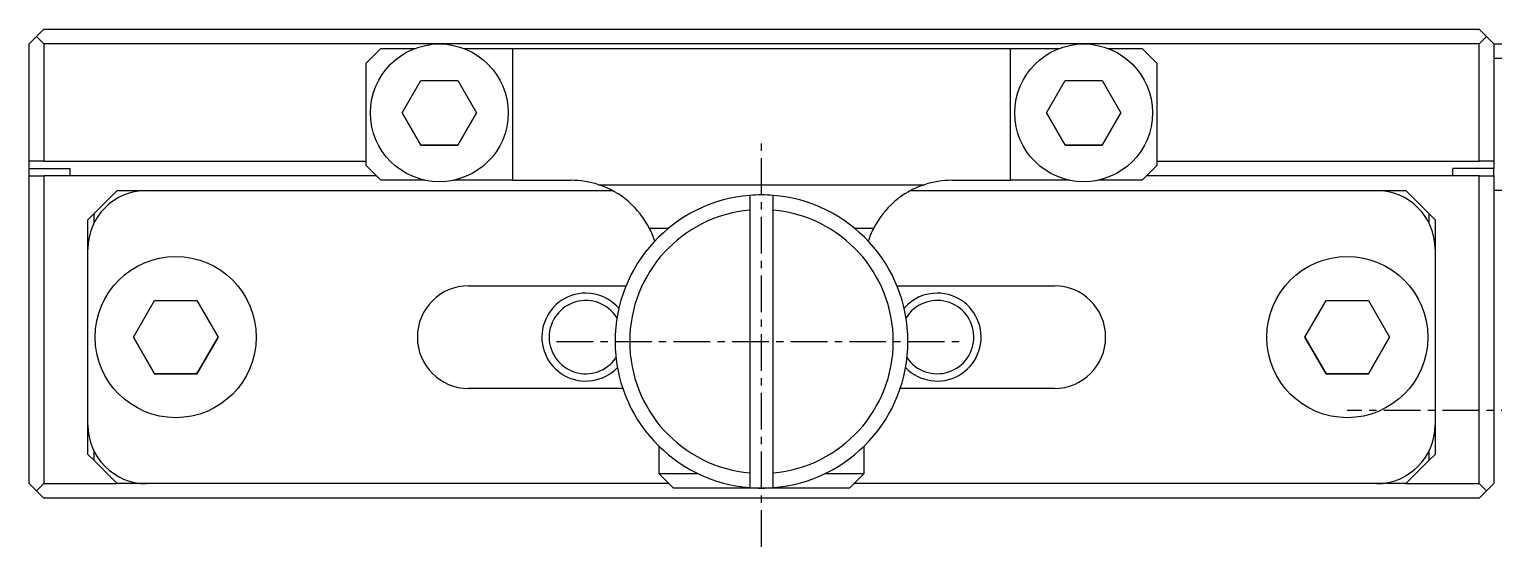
# Model space of a CAD drawing. Extents: x 10 to 366, y 10 to 236.
# Drawn here: x 97.8 to 147.8, y 218.1 to 235.8 of the extents above; entities that cross this region are included whole.
import ezdxf

# ---------------------------------------------------------------- set-up
doc = ezdxf.new("R2010")
doc.units = 0
doc.linetypes.add('CENTER', pattern=[2, 1.25, -0.25, 0.25, -0.25])
doc.layers.get('0').update_dxf_attribs({"linetype": 'CONTINUOUS'})
doc.layers.add('CENTER', color=1, linetype='CENTER')

msp = doc.modelspace()

# ---------------------------------------------------------------- linework, layer by layer
at = {"color": 7, "linetype": 'CONTINUOUS'}
for p, q in [((98.094926, 235.5), (98.344926, 235.75)), ((98.344926, 235.75), (147.344926, 235.75)), ((147.344926, 235.75), (147.594926, 235.5)), ((97.844926, 235.25), (98.094926, 235.5)), ((97.844926, 231.25), (97.844926, 235.25)), ((98.094926, 235.5), (98.344926, 235.25)), ((111.844926, 235.25), (98.344926, 235.25)), ((98.344926, 235.25), (98.344926, 231.25)), ((109.344926, 234.599999), (109.844926, 235.099999)), ((109.844926, 235.099999), (111.01879, 235.099999)), ((133.844926, 235.25), (111.844926, 235.25)), ((112.671062, 235.099999), (114.344926, 235.099999)), ((114.344926, 235.099999), (114.344926, 230.6)), ((114.344926, 235.099999), (131.344926, 235.099999)), ((131.344926, 230.6), (131.344926, 235.099999)), ((131.344926, 235.099999), (133.01879, 235.099999)), ((147.344926, 235.25), (133.844926, 235.25)), ((134.671062, 235.099999), (135.844926, 235.099999)), ((135.844926, 235.099999), (136.344926, 234.599999)), ((147.344926, 235.25), (147.594926, 235.5)), ((147.344926, 231.25), (147.344926, 235.25)), ((147.594926, 235.5), (147.844926, 235.25)), ((147.844926, 235.25), (147.844926, 231.25)), ((147.844926, 235.249999), (165.344926, 235.249999)), ((109.344926, 231.1), (109.344926, 234.599999)), ((136.344926, 234.599999), (136.344926, 231.1)), ((165.344926, 234.749999), (147.844926, 234.749999)), ((110.574755, 232.899999), (111.209841, 233.999999)), ((111.209841, 233.999999), (112.480011, 233.999999)), ((112.480011, 233.999999), (113.115097, 232.899999)), ((132.574755, 232.899999), (133.209841, 233.999999)), ((133.209841, 233.999999), (134.480011, 233.999999)), ((134.480011, 233.999999), (135.115097, 232.899999)), ((111.209841, 231.799999), (110.574755, 232.899999)), ((110.574755, 232.899999), (111.209841, 231.799999)), ((113.115097, 232.899999), (112.480011, 231.799999)), ((112.480011, 231.799999), (113.115097, 232.899999)), ((133.209841, 231.799999), (132.574755, 232.899999)), ((132.574755, 232.899999), (133.209841, 231.799999)), ((135.115097, 232.899999), (134.480011, 231.799999)), ((134.480011, 231.799999), (135.115097, 232.899999)), ((112.480011, 231.799999), (111.209841, 231.799999)), ((111.209841, 231.799999), (112.480011, 231.799999)), ((134.480011, 231.799999), (133.209841, 231.799999)), ((133.209841, 231.799999), (134.480011, 231.799999)), ((98.344926, 231.25), (97.844926, 231.25)), ((97.844926, 231), (97.844926, 231.25)), ((98.344926, 231.25), (109.344926, 231.25)), ((109.844926, 230.6), (109.344926, 231.1)), ((136.344926, 231.1), (135.844926, 230.6)), ((136.344926, 231.25), (147.344926, 231.25)), ((147.844926, 231.25), (147.344926, 231.25)), ((147.844926, 231.25), (147.844926, 231)), ((97.844926, 231), (99.244926, 231)), ((97.844926, 230.75), (97.844926, 231)), ((97.844926, 220.25), (97.844926, 230.75)), ((97.844926, 230.75), (98.344926, 230.75)), ((98.344926, 230.75), (98.344926, 220.25)), ((109.694926, 230.75), (98.344926, 230.75)), ((99.244926, 230.75), (99.244926, 231)), ((111.362743, 230.6), (109.844926, 230.6)), ((114.344926, 230.6), (112.327109, 230.6)), ((114.344926, 230.6), (116.344926, 230.6)), ((129.344926, 230.6), (131.344926, 230.6)), ((133.362743, 230.6), (131.344926, 230.6)), ((135.844926, 230.6), (134.327109, 230.6)), ((147.344926, 230.75), (135.994926, 230.75)), ((147.844926, 231), (146.444926, 231)), ((146.444926, 230.75), (146.444926, 231)), ((147.344926, 220.25), (147.344926, 230.75)), ((147.344926, 230.75), (147.844926, 230.75)), ((147.844926, 230.75), (147.844926, 231)), ((147.844926, 230.75), (147.844926, 220.25)), ((100.844926, 230.25), (100.044926, 229.449999)), ((100.844926, 230.25), (101.844926, 230.25)), ((101.844926, 230.249999), (117.750773, 230.249999)), ((117.281676, 230.45), (128.408176, 230.45)), ((122.444926, 230.083974), (122.444926, 229.582186)), ((123.244926, 229.582186), (123.244926, 230.083974)), ((127.939032, 230.249999), (143.844926, 230.249999)), ((143.844926, 230.249999), (144.844926, 230.25)), ((145.644926, 229.449999), (144.844926, 230.25)), ((162.344926, 230.25), (147.844926, 230.25)), ((122.444926, 229.582186), (122.444926, 220.617813)), ((123.244926, 220.617813), (123.244926, 229.582186)), ((99.844926, 229.25), (100.044926, 229.449999)), ((99.844926, 228.25), (99.844926, 229.25)), ((100.044926, 229.449999), (100.044926, 229.121779)), ((145.644926, 229.121779), (145.644926, 229.449999)), ((145.644926, 229.449999), (145.844926, 229.25)), ((145.844926, 229.25), (145.844926, 228.249999)), ((119.654707, 228.95), (119.024012, 228.95)), ((126.66584, 228.95), (126.035145, 228.95)), ((99.844926, 222.25), (99.844926, 228.249999)), ((145.844926, 228.249999), (145.844926, 222.25)), ((112.844926, 226.999999), (118.219994, 226.999999)), ((127.469858, 226.999999), (132.844926, 226.999999)), ((101.40155, 225.249999), (102.123238, 226.499999)), ((102.123238, 226.499999), (103.566614, 226.499999)), ((103.566614, 226.499999), (104.288302, 225.249999)), ((141.40155, 225.249999), (142.123238, 226.499999)), ((142.123238, 226.499999), (143.566614, 226.499999)), ((143.566614, 226.499999), (144.288302, 225.249999)), ((102.123238, 223.999999), (101.40155, 225.249999)), ((101.40155, 225.249999), (102.123238, 223.999999)), ((104.288302, 225.249999), (103.566614, 223.999999)), ((103.566614, 223.999999), (104.288302, 225.249999)), ((142.123238, 223.999999), (141.40155, 225.249999)), ((141.40155, 225.249999), (142.123238, 223.999999)), ((144.288302, 225.249999), (143.566614, 223.999999)), ((143.566614, 223.999999), (144.288302, 225.249999)), ((103.566614, 223.999999), (102.123238, 223.999999)), ((102.123238, 223.999999), (103.566614, 223.999999)), ((143.566614, 223.999999), (142.123238, 223.999999)), ((142.123238, 223.999999), (143.566614, 223.999999)), ((118.107838, 223.5), (112.844926, 223.5)), ((132.844926, 223.5), (127.582014, 223.5)), ((99.844926, 221.25), (99.844926, 222.25)), ((145.844926, 222.25), (145.844926, 221.25)), ((119.344926, 221.529285), (119.344926, 220.6)), ((126.344926, 220.6), (126.344926, 221.529285)), ((100.044926, 221.05), (99.844926, 221.25)), ((100.044926, 221.37822), (100.044926, 221.05)), ((100.044926, 221.05), (100.844926, 220.25)), ((144.844926, 220.25), (145.644926, 221.05)), ((145.644926, 221.05), (145.644926, 221.37822)), ((145.844926, 221.25), (145.644926, 221.05)), ((119.344926, 220.6), (120.665476, 220.6)), ((119.844926, 220.1), (119.344926, 220.6)), ((122.444926, 220.617813), (122.444926, 220.116025)), ((123.244926, 220.116025), (123.244926, 220.617813)), ((125.024375, 220.6), (126.344926, 220.6)), ((126.344926, 220.6), (125.844926, 220.1)), ((98.094926, 220), (97.844926, 220.25)), ((98.344926, 220.25), (98.094926, 220)), ((98.344926, 220.25), (100.844926, 220.25)), ((101.844926, 220.25), (100.844926, 220.25)), ((119.694926, 220.25), (101.844926, 220.25)), ((122.844926, 220.1), (119.844926, 220.1)), ((125.844926, 220.1), (122.844926, 220.1)), ((143.844926, 220.25), (125.994926, 220.25)), ((144.844926, 220.25), (143.844926, 220.25)), ((144.844926, 220.25), (147.344926, 220.25)), ((147.594926, 220), (147.344926, 220.25)), ((147.844926, 220.25), (147.594926, 220)), ((98.344926, 219.75), (98.094926, 220)), ((147.344926, 219.75), (98.344926, 219.75)), ((147.594926, 220), (147.344926, 219.75))]:
    msp.add_line(p, q, dxfattribs=at)
for centre, radius in [((111.844926, 232.899999), 2.35), ((133.844926, 232.899999), 2.35), ((102.844926, 225.249999), 2.75), ((142.844926, 225.249999), 2.75)]:
    msp.add_circle(centre, radius, dxfattribs=at)
for centre, radius, start, end in [((116.344926, 227.6), 3, 71.805128, 90), ((129.344926, 227.6), 3, 90, 108.194872), ((101.844926, 228.249999), 2, 90, 180), ((116.344922, 227.599995), 3.000005, 26.743726, 71.805086), ((122.844926, 225.099999), 5, 94.588566, 265.411434), ((122.844926, 225.099999), 5, 85.411434, 94.588566), ((122.844926, 225.099999), 5, 274.588566, 85.411434), ((129.344926, 227.6), 3, 108.194872, 153.256316), ((143.844926, 228.249999), 2, 0, 90), ((122.844926, 225.099999), 4.5, 95.099689, 264.900311), ((122.844926, 225.099999), 4.5, 275.099689, 84.900311), ((116.344926, 227.6), 3, 17.903998, 26.743684), ((129.344926, 227.6), 3, 153.256316, 162.096002), ((112.844926, 225.25), 1.75, 90, 270), ((132.844926, 225.25), 1.75, 270, 90), ((116.844926, 225.25), 1.25, 32.03298, 180), ((128.844926, 225.25), 1.25, 214.425008, 148.439184), ((116.844926, 225.25), 1.25, 180, 325.574992), ((101.844926, 222.25), 2, 180, 270), ((143.844926, 222.25), 2, 270, 0), ((122.844926, 225.099999), 5, 265.411434, 274.588566)]:
    msp.add_arc(centre, radius, start, end, dxfattribs=at)
at = {"color": 3, "linetype": 'CONTINUOUS'}
for centre, start, end in [((116.844926, 225.25), 90, 316.055477), ((116.844926, 225.25), 40.370588, 90), ((128.844926, 225.25), 90, 138.189685), ((128.844926, 225.25), 223.944523, 90)]:
    msp.add_arc(centre, 1.5, start, end, dxfattribs=at)
at = {"layer": 'CENTER', "color": 1, "linetype": 'CENTER'}
for p, q in [((122.844926, 218.099999), (122.844926, 232.099999)), ((115.844926, 225.099999), (129.844926, 225.099999)), ((211.344933, 222.75), (142.844934, 222.75))]:
    msp.add_line(p, q, dxfattribs=at)

doc.saveas('drawing.dxf')
